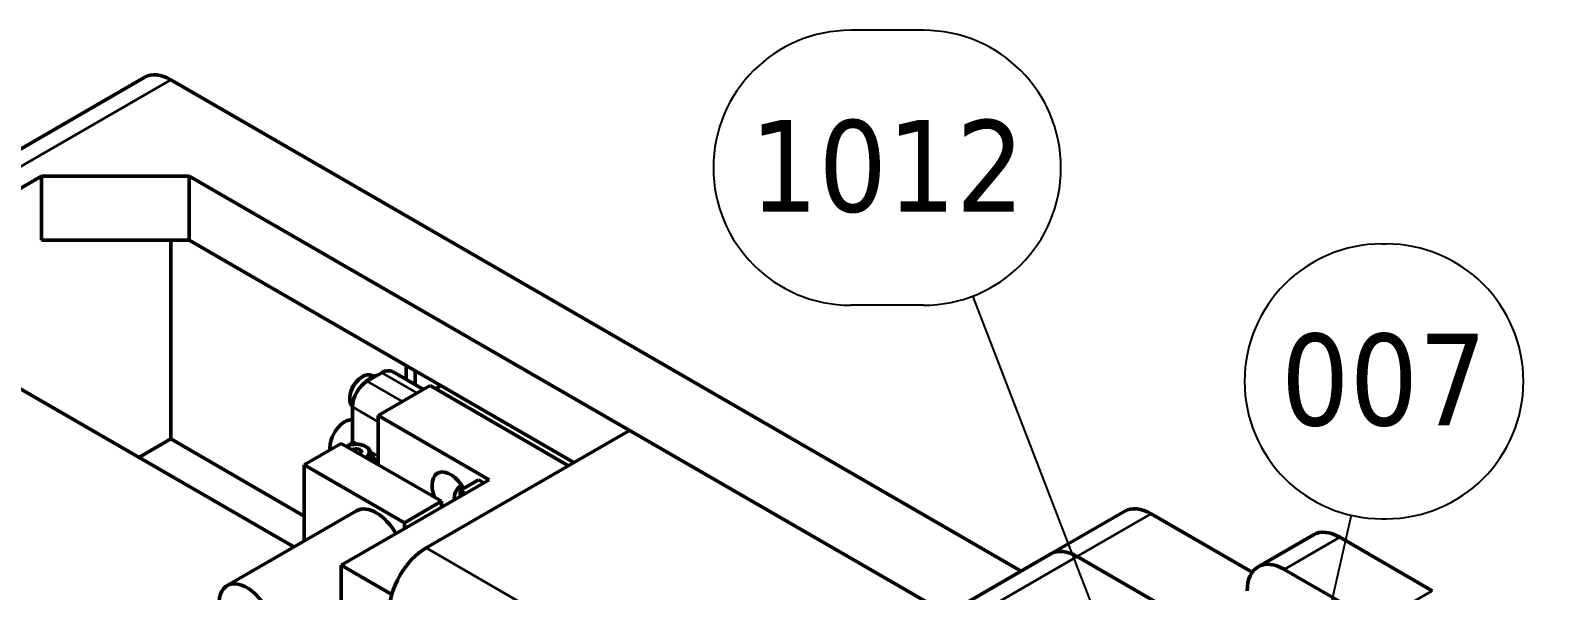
# Model space of a CAD drawing. Header units: millimetres. Extents: x -1259 to 2100, y -2965 to 1485.
# Drawn here: x 1570.6 to 1859.9, y 496.9 to 603.9 of the extents above; entities that cross this region are included whole.
import ezdxf

# ---------------------------------------------------------------- set-up
doc = ezdxf.new("R2010")
doc.units = ezdxf.units.MM
doc.header["$LTSCALE"] = 5
for name, color, linetype, lineweight in [('Symbol (ISO)', 7, 'Continuous', 25), ('Visible (ISO)', 7, 'Continuous', 50), ('Visible Narrow (ISO)', 7, 'Continuous', 35)]:
    doc.layers.add(name, color=color, linetype=linetype, lineweight=lineweight)
doc.styles.add('Note Text (ISO)', font='tahoma.ttf')

# ---------------------------------------------------------------- blocks, each defined once
blk = doc.blocks.new('Balloon9')
at = {"layer": 'Symbol (ISO)'}
for p, q in [((378.872, 102.328), (379.031, 102.328)), ((370.215, 93.99), (373.93, 95.315)), ((370.047, 94.46), (367.86, 93.15)), ((370.383, 93.519), (370.047, 94.46)), ((370.215, 93.99), (367.86, 93.15)), ((367.86, 93.15), (370.383, 93.519)), ((378.872, 91.828), (379.031, 91.828))]:
    blk.add_line(p, q, dxfattribs=at)
at = {"layer": 'Symbol (ISO)', "flags": 128}
blk.add_lwpolyline([(370.047, 94.46), (367.86, 93.15), (370.383, 93.519), (370.047, 94.46)], dxfattribs=at)
at = {"layer": 'Symbol (ISO)'}
for centre, start, end in [((378.872, 97.078), 90, 270), ((379.031, 97.078), 270, 90)]:
    blk.add_arc(centre, 5.25, start, end, dxfattribs=at)
blk.add_solid([(370.047, 94.46), (367.86, 93.15), (370.383, 93.519), (370.047, 94.46)], dxfattribs=at)
at = {"layer": 'Symbol (ISO)', "insert": (378.951, 97.115), "char_height": 3.5, "attachment_point": 5, "style": 'Note Text (ISO)'}
blk.add_mtext('010', dxfattribs=at)
blk = doc.blocks.new('Balloon23')
at = {"layer": 'Symbol (ISO)'}
for p, q in [((348.275, 120.784), (345.488, 120.784)), ((358.791, 88.264), (350.161, 110.643)), ((348.275, 110.284), (345.488, 110.284)), ((359.258, 88.444), (358.325, 88.084)), ((358.325, 88.084), (359.691, 85.931)), ((358.791, 88.264), (359.691, 85.931)), ((359.691, 85.931), (359.258, 88.444))]:
    blk.add_line(p, q, dxfattribs=at)
at = {"layer": 'Symbol (ISO)', "flags": 128}
blk.add_lwpolyline([(358.325, 88.084), (359.691, 85.931), (359.258, 88.444), (358.325, 88.084)], dxfattribs=at)
at = {"layer": 'Symbol (ISO)'}
for centre, start, end in [((345.488, 115.534), 90, 270), ((348.275, 115.534), 270, 90)]:
    blk.add_arc(centre, 5.25, start, end, dxfattribs=at)
blk.add_solid([(358.325, 88.084), (359.691, 85.931), (359.258, 88.444), (358.325, 88.084)], dxfattribs=at)
at = {"layer": 'Symbol (ISO)', "insert": (346.881, 115.571), "char_height": 3.5, "attachment_point": 5, "style": 'Note Text (ISO)'}
blk.add_mtext('1012', dxfattribs=at)
blk = doc.blocks.new('Balloon24')
at = {"layer": 'Symbol (ISO)'}
for p, q in [((365.795, 112.625), (365.955, 112.625)), ((362.143, 91.345), (364.633, 102.272)), ((365.795, 102.125), (365.955, 102.125)), ((361.655, 91.456), (361.588, 88.908)), ((362.63, 91.234), (361.655, 91.456)), ((362.143, 91.345), (361.588, 88.908)), ((361.588, 88.908), (362.63, 91.234))]:
    blk.add_line(p, q, dxfattribs=at)
at = {"layer": 'Symbol (ISO)', "flags": 128}
blk.add_lwpolyline([(361.655, 91.456), (361.588, 88.908), (362.631, 91.234), (361.655, 91.456)], dxfattribs=at)
at = {"layer": 'Symbol (ISO)'}
for centre, start, end in [((365.795, 107.375), 90, 270), ((365.955, 107.375), 270, 90)]:
    blk.add_arc(centre, 5.25, start, end, dxfattribs=at)
blk.add_solid([(361.655, 91.456), (361.588, 88.908), (362.631, 91.234), (361.655, 91.456)], dxfattribs=at)
at = {"layer": 'Symbol (ISO)', "insert": (365.875, 107.412), "char_height": 3.5, "attachment_point": 5, "style": 'Note Text (ISO)'}
blk.add_mtext('007', dxfattribs=at)

msp = doc.modelspace()

# ---------------------------------------------------------------- linework, layer by layer
at = {"layer": 'Visible (ISO)'}
for p, q in [((1532.37, 560.26), (1592.47, 594.96)), ((1597.47, 594.46), (1760, 500.62)), ((1572.72, 576.09), (1540.9, 557.72)), ((1601, 576.09), (1572.72, 576.09)), ((1572.72, 576.09), (1572.72, 563.84)), ((1745.86, 492.46), (1601, 576.09)), ((1601, 563.84), (1601, 576.09)), ((1572.72, 563.84), (1601, 563.84)), ((1597.47, 525.88), (1597.47, 563.84)), ((1601, 563.84), (1674.54, 521.39)), ((1563.6, 538.38), (1621.01, 505.24)), ((1635, 536.9), (1637.83, 538.53)), ((1645.75, 535.31), (1639.83, 538.73)), ((1642.43, 539.93), (1642.43, 537.23)), ((1644.2, 538.91), (1644.2, 536.21)), ((1633.87, 537.64), (1634.15, 537.8)), ((1635.9, 537.97), (1636.19, 537.81)), ((1647.02, 536.05), (1637.12, 530.33)), ((1673.48, 520.77), (1647.02, 536.05)), ((1649.14, 536.05), (1648.08, 535.44)), ((1631.68, 533.84), (1631.68, 533.51)), ((1632.17, 525.44), (1632.17, 532)), ((1637.12, 530.33), (1658.34, 518.09)), ((1637.12, 520.94), (1637.12, 530.33)), ((1646.26, 505.06), (1685.15, 527.51)), ((1685.15, 527.51), (1745.86, 492.46)), ((1591.36, 522.35), (1597.47, 525.88)), ((1622.98, 511.15), (1597.47, 525.88)), ((1630.05, 525.03), (1622.98, 520.94)), ((1649.22, 513.96), (1630.05, 525.03)), ((1631.82, 524.82), (1631.5, 524.64)), ((1632.17, 523.8), (1632.58, 524.04)), ((1632.58, 524.04), (1633.7, 523.87)), ((1632.58, 523.57), (1632.58, 524.04)), ((1633.7, 523.87), (1634, 523.22)), ((1633.7, 523.05), (1633.7, 523.87)), ((1622.98, 520.94), (1622.98, 506.37)), ((1642.14, 509.88), (1622.98, 520.94)), ((1634, 523.22), (1633.59, 522.99)), ((1635.63, 523.15), (1635.63, 521.81)), ((1636.38, 521.37), (1636.38, 521.76)), ((1658.34, 518.09), (1630.05, 501.76)), ((1656.29, 518.05), (1652.75, 516)), ((1657.28, 517.47), (1656.29, 518.05)), ((1652.75, 514.86), (1652.75, 516)), ((1652.75, 516), (1653.74, 515.43)), ((1632.99, 512.15), (1608.24, 497.86)), ((1642.14, 509.88), (1649.22, 513.96)), ((1649.22, 512.82), (1649.22, 513.96)), ((1642.14, 508.74), (1642.14, 509.88)), ((1779.85, 512.08), (1765.71, 503.92)), ((1784.85, 511.59), (1804.18, 500.43)), ((1815.92, 507.59), (1805.31, 501.47)), ((1820.92, 507.1), (1838.59, 496.89)), ((1765.71, 503.92), (1726.82, 481.46)), ((1770.71, 503.42), (1791.92, 491.18)), ((1791.63, 491.34), (1770.71, 503.42)), ((1630.05, 501.76), (1639.71, 496.18)), ((1630.05, 483.39), (1630.05, 501.76)), ((1827.99, 490.77), (1810.31, 500.97))]:
    msp.add_line(p, q, dxfattribs=at)
for centre, major_axis, start_param, end_param in [((1597.47, 586.3), (-5, 8.66), 5.497787, 6.283185), ((1634.15, 534.94), (1.75, 3.03), 0, 3.000272), ((1637.83, 535.27), (2, 3.46), 0, 0.785398), ((1633.87, 535.1), (1.55, 2.68), 0.785398, 2.356194), ((1635, 533.63), (-2, -3.46), 3.926991, 5.497787), ((1635.85, 533.96), (2.25, 3.9), 0.41819, 1.171012), ((1630.7, 525.88), (2, 3.46), 0.238547, 2.501707), ((1631.82, 525.23), (-0.25, -0.433), 0.785398, 2.356194), ((1632.88, 521.76), (3.5, 0), 6.106033, 6.950132), ((1650.95, 515), (-2.5, 4.33), 4.705318, 7.592182), ((1636.74, 505.66), (-3.75, 6.5), 4.707845, 6.283185), ((1784.85, 503.42), (-5, 8.66), 5.497787, 6.283185), ((1820.92, 498.93), (-5, 8.66), 5.497787, 6.283185), ((1646.26, 496.89), (-5, -8.66), 3.926991, 5.497787), ((1770.71, 495.26), (-5, 8.66), 5.497787, 6.283185), ((1770.71, 495.26), (-5, 8.66), 5.497787, 6.283185), ((1810.31, 492.81), (-5, 8.66), 5.497787, 7.068583), ((1611.99, 491.37), (-3.75, 6.5), 3.863499, 7.005092)]:
    msp.add_ellipse(centre, major_axis=major_axis, ratio=0.57735, start_param=start_param, end_param=end_param, dxfattribs=at)
for points, knots in [([(1631.06, 524.44), (1631.11, 524.47), (1631.15, 524.49), (1631.44, 524.63), (1631.7, 524.71), (1632.26, 524.83), (1632.55, 524.86), (1633.14, 524.87), (1633.43, 524.84), (1633.99, 524.73), (1634.26, 524.65), (1634.74, 524.43), (1634.96, 524.3), (1635.31, 523.99), (1635.45, 523.81), (1635.6, 523.46), (1635.63, 523.31), (1635.63, 523.15)], [3.173425, 3.173425, 3.173425, 3.173425, 3.239708, 3.239708, 3.578419, 3.578419, 3.914552, 3.914552, 4.249112, 4.249112, 4.585027, 4.585027, 4.923679, 4.923679, 5.253279, 5.253279, 5.497787, 5.497787, 5.497787, 5.497787]), ([(1653.07, 517.05), (1652.72, 516.84), (1652.38, 516.54), (1651.88, 515.78), (1651.72, 515.33), (1651.65, 514.7), (1651.65, 514.48), (1651.68, 514.26), (1651.68, 514.25), (1651.68, 514.24)], [0, 0, 0, 0, 0.1492339, 0.1492339, 0.2984679, 0.2984679, 0.3636845, 0.3636845, 0.3670356, 0.3670356, 0.3670356, 0.3670356])]:
    msp.add_open_spline(points, degree=3, knots=knots, dxfattribs=at)
at = {"layer": 'Visible Narrow (ISO)'}
for p, q in [((1537.37, 559.76), (1597.47, 594.46)), ((1637.83, 538.53), (1644.58, 534.64)), ((1641.75, 533.01), (1635, 536.9)), ((1632.17, 532), (1637.12, 529.14)), ((1631.82, 524.82), (1631.93, 524.76)), ((1633.18, 524.85), (1632.17, 525.44)), ((1637.12, 522.58), (1635.59, 523.47)), ((1636.28, 522.25), (1637.12, 521.76)), ((1770.71, 503.42), (1784.85, 511.59)), ((1810.31, 500.97), (1820.92, 507.1)), ((1717.68, 463.82), (1646.26, 505.06)), ((1731.82, 480.97), (1770.71, 503.42)), ((1838.59, 496.89), (1827.99, 490.77))]:
    msp.add_line(p, q, dxfattribs=at)
for centre, major_axis, start_param, end_param in [((1632.88, 523.39), (2.45, 0), 5.497787, 8.63938), ((1632.88, 523.15), (2.75, 0), 5.607096, 6.283185)]:
    msp.add_ellipse(centre, major_axis=major_axis, ratio=0.57735, start_param=start_param, end_param=end_param, dxfattribs=at)

# ---------------------------------------------------------------- block references
at = {"layer": 'Symbol (ISO)', "xscale": 5, "yscale": 5, "zscale": 5}
for name in ['Balloon23', 'Balloon24', 'Balloon9']:
    msp.add_blockref(name, (0, 0), dxfattribs=at)

doc.saveas('drawing.dxf')
